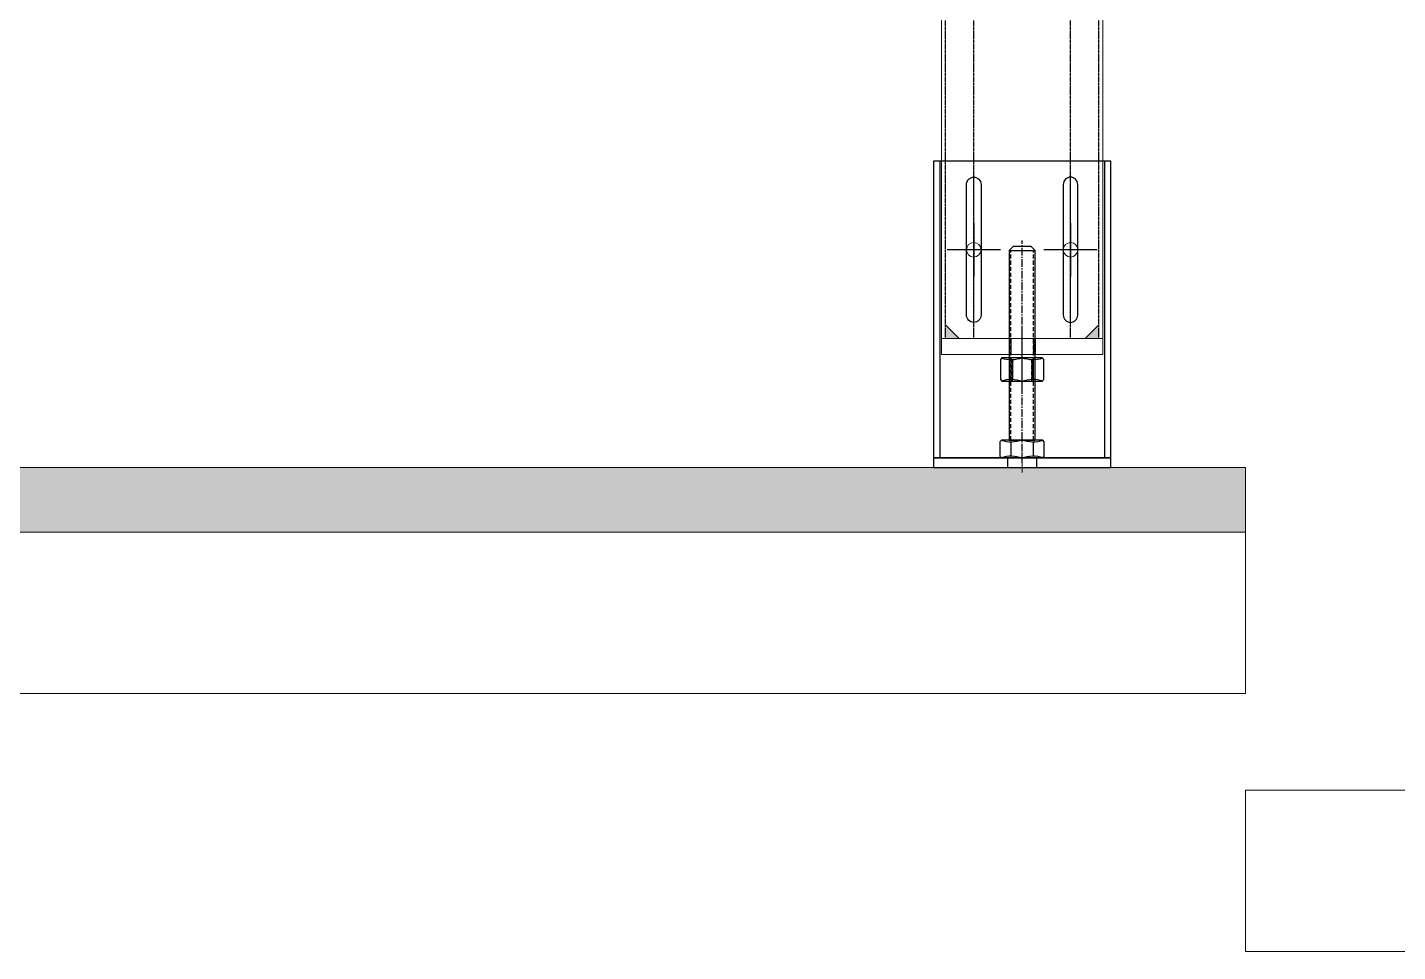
# Model space of a CAD drawing. Header units: millimetres. Extents: x 845401 to 948039, y 511594 to 550263.
# Drawn here: x 896663 to 897513, y 517561 to 518134 of the extents above; entities that cross this region are included whole.
import ezdxf

# ---------------------------------------------------------------- set-up
doc = ezdxf.new("R2010")
doc.units = ezdxf.units.MM
for name, pattern in [('ACAD_ISO02W100', [15, 12, -3]), ('CENTER', [0]), ('CENTER2', [28.575, 19.05, -3.175, 3.175, -3.175]), ('DASHED', [0.75, 0.5, -0.25]), ('HIDDEN', [0.375, 0.25, -0.125])]:
    doc.linetypes.add(name, pattern=pattern)
for name, color, linetype in [('3中心线层', 1, 'CENTER'), ('4虚线层', 6, 'DASHED'), ('5剖面线层', 2, 'Continuous'), ('虚线', 4, 'ACAD_ISO02W100')]:
    doc.layers.add(name, color=color, linetype=linetype)
for name, color, linetype, lineweight in [('A-剖-0.10mm.......SECT-L01', 255, 'Continuous', 18), ('中心线', 1, 'CENTER', 9), ('粗实线', 7, 'Continuous', 30)]:
    doc.layers.add(name, color=color, linetype=linetype, lineweight=lineweight)

# ---------------------------------------------------------------- blocks, each defined once
blk = doc.blocks.new('A$C2E170EB7')
at = {"layer": '中心线'}
for p, q in [((25, 186), (25, 90)), ((85, 186), (85, 90)), ((17.5, 138), (32.5, 138)), ((92.5, 138), (77.5, 138)), ((55, 12), (55, 0))]:
    blk.add_line(p, q, dxfattribs=at)
at = {"layer": '粗实线'}
for p, q in [((4, 193), (4, 9)), ((106, 193), (106, 9))]:
    blk.add_line(p, q, dxfattribs=at)
for points in [[(0, 193), (110, 193), (110, 9), (0, 9)], [(0, 9), (110, 9), (110, 3), (0, 3)]]:
    blk.add_lwpolyline(points, close=True, dxfattribs=at)
for points in [[(25, 183), (25, 183, -0.414214), (29.5, 178.5), (29.5, 97.5, -0.414214), (25, 93), (25, 93, -0.414214), (20.5, 97.5), (20.5, 178.5, -0.414214)], [(85, 183), (85, 183, 0.414214), (80.5, 178.5), (80.5, 97.5, 0.414214), (85, 93), (85, 93, 0.414214), (89.5, 97.5), (89.5, 178.5, 0.414214)]]:
    blk.add_lwpolyline(points, format="xyb", close=True, dxfattribs=at)
at = {"layer": '虚线', "ltscale": 0.5}
for p, q in [((46, 9), (46, 3)), ((64, 9), (64, 3))]:
    blk.add_line(p, q, dxfattribs=at)
blk = doc.blocks.new('ew323')
at = {"color": 2, "linetype": 'HIDDEN', "ltscale": 10}
for p, q in [((-1.46, 60.5), (-1.46, 46)), ((10.54, 60.5), (10.54, 46))]:
    blk.add_line(p, q, dxfattribs=at)
at = {"color": 1, "linetype": 'CENTER2', "ltscale": 0.25}
blk.add_line((4.54, 63.3), (4.54, 41.92), dxfattribs=at)
at = {"color": 2}
for p, q in [((-1.46, 47.25), (-1.46, 59.24)), ((10.54, 47.25), (10.54, 59.24))]:
    blk.add_line(p, q, dxfattribs=at)
blk.add_lwpolyline([(-7.96, 60.5), (17.04, 60.5), (18.04, 59.5), (18.04, 47), (17.04, 46), (-7.96, 46), (-8.96, 47), (-8.96, 59.5)], close=True, dxfattribs=at)
blk.add_lwpolyline([(-2.46, 46), (-2.46, 60.5), (11.54, 60.5), (11.54, 46)], dxfattribs=at)
for centre, start, end in [((-2.26, 78.34), 251.72079, 290.86753), ((11.34, 78.34), 249.13247, 288.27921), ((-2.26, 28.16), 69.13247, 108.27921), ((11.34, 28.16), 71.72079, 110.86753)]:
    blk.add_arc(centre, 19.09, start, end, dxfattribs=at)
blk = doc.blocks.new('A$C7142694E')
at = {"color": 1, "linetype": 'CENTER2', "ltscale": 0.25}
blk.add_line((13.75, 0, 0), (13.75, 137.77, 0), dxfattribs=at)
at = {"color": 2}
for p, q in [((21.75, 131.6, 0), (5.75, 131.6, 0)), ((6.82, 12.87, 0), (6.82, 4.33, 0)), ((20.68, 12.87, 0), (20.68, 4.33, 0))]:
    blk.add_line(p, q, dxfattribs=at)
at = {"color": 2, "linetype": 'HIDDEN', "ltscale": 10}
for p, q in [((6.75, 14.1, 0), (6.75, 131.6, 0)), ((20.75, 14.1, 0), (20.75, 131.6, 0))]:
    blk.add_line(p, q, dxfattribs=at)
at = {"color": 2, "elevation": 0}
for points in [[(21.75, 14.1), (5.75, 14.1), (5.75, 131.6), (8.25, 134.1), (19.25, 134.1), (21.75, 131.6)], [(26.5, 3.1), (1, 3.1), (0, 4.1), (0, 13.1), (1, 14.1), (26.5, 14.1), (27.5, 13.1), (27.5, 4.1)]]:
    blk.add_lwpolyline(points, close=True, dxfattribs=at)
at = {"color": 2}
for centre, start, end in [((6.87, 32.72, 0), 252.01471, 290.27887), ((20.63, 32.72, 0), 249.72113, 287.98529), ((6.87, -15.52, 0), 69.72113, 107.98529), ((20.63, -15.52, 0), 72.01471, 110.27887)]:
    blk.add_arc(centre, 19.85, start, end, dxfattribs=at)
at = {"rotation": 180}
blk.add_blockref('ew323', (18.29, 111.09, 0), dxfattribs=at)
blk = doc.blocks.new('G$C7224CCE4')
at = {"color": 0, "linetype": 'ByBlock', "lineweight": -2}
for name, p in [('A$C2E170EB7', (0, 0)), ('A$C7142694E', (41.25, 5.9, 0))]:
    blk.add_blockref(name, p, dxfattribs=at)
blk = doc.blocks.new('340ZJ')
at = {"linetype": 'ByBlock', "lineweight": -2}
h = blk.add_hatch(color=2, dxfattribs=at)
h.paths.add_polyline_path([(797834.4, 251503.05), (797834.4, 251494.55), (797825.9, 251494.55)])
h.paths.add_polyline_path([(797747.9, 251494.55), (797739.4, 251494.55), (797739.4, 251503.05)])
for p, q in [((797736.9, 251484.55), (797736.9, 251824.93, 6.18)), ((797736.9, 251824.93, 6.18), (797836.9, 251824.93, 6.18)), ((797836.9, 251484.55), (797836.9, 251824.93, 6.18)), ((797736.9, 251494.55), (797836.9, 251494.55)), ((797736.9, 251484.55), (797836.9, 251484.55))]:
    blk.add_line(p, q)
for centre in [(797786.9, 251814.93, 6.18), (797786.9, 251799.93, 6.18), (797786.9, 251754.93, 6.18), (797756.9, 251549.55), (797816.9, 251549.55)]:
    blk.add_circle(centre, 4.5)
at = {"layer": '3中心线层'}
for p, q in [((797786.9, 251807.43, 6.18), (797786.9, 251822.43, 6.18)), ((797794.4, 251814.93, 6.18), (797779.4, 251814.93, 6.18)), ((797786.9, 251792.43, 6.18), (797786.9, 251807.43, 6.18)), ((797794.4, 251799.93, 6.18), (797779.4, 251799.93, 6.18)), ((797786.9, 251747.43, 6.18), (797786.9, 251762.43, 6.18)), ((797794.4, 251754.93, 6.18), (797779.4, 251754.93, 6.18)), ((797756.9, 251566.05), (797756.9, 251533.05)), ((797816.9, 251566.05), (797816.9, 251533.05)), ((797773.4, 251549.55), (797740.4, 251549.55)), ((797833.4, 251549.55), (797800.4, 251549.55)), ((797786.9, 251476.18), (797786.9, 251502.37))]:
    blk.add_line(p, q, dxfattribs=at)
at = {"layer": '4虚线层'}
for p, q in [((797739.4, 251494.55), (797739.4, 251824.93, 6.18)), ((797756.9, 251494.55), (797756.9, 251824.93, 6.18)), ((797816.9, 251494.55), (797816.9, 251824.93, 6.18)), ((797834.4, 251494.55), (797834.4, 251824.93, 6.18)), ((797778.9, 251494.55), (797778.9, 251484.55)), ((797779.9, 251494.55), (797779.9, 251484.55)), ((797793.9, 251494.55), (797793.9, 251484.55)), ((797794.9, 251494.55), (797794.9, 251484.55))]:
    blk.add_line(p, q, dxfattribs=at)
at = {"layer": '5剖面线层'}
for p, q in [((797747.9, 251494.55), (797739.4, 251503.05)), ((797825.9, 251494.55), (797834.4, 251503.05))]:
    blk.add_line(p, q, dxfattribs=at)

msp = doc.modelspace()

# ---------------------------------------------------------------- hatches: boundary and pattern name
at = {"layer": 'A-剖-0.10mm.......SECT-L01'}
h = msp.add_hatch(dxfattribs=at)
h.set_pattern_fill('ANGLE', color=4, scale=4, angle=270)
h.set_pattern_definition([(270, (643124.302, 1248050.61), (27.94, -5e-15), [20.32, -7.62]), (360, (643124.302, 1248050.61), (7e-15, 27.94), [20.32, -7.62])])
h.paths.add_polyline_path([(897418.25, 517860.93), (897418.25, 517820.93), (894362.8, 517820.93), (894362.8, 517860.93)])

# ---------------------------------------------------------------- linework, layer by layer
at = {"layer": 'A-剖-0.10mm.......SECT-L01', "color": 4}
for points in [[(897418.25, 517860.93), (897418.25, 517820.93), (894362.8, 517820.93), (894362.8, 517860.93)], [(897418.25, 517820.93), (897418.25, 517720.93), (894362.8, 517720.93), (894362.8, 517820.93)]]:
    msp.add_lwpolyline(points, close=True, dxfattribs=at)
at = {"layer": 'A-剖-0.10mm.......SECT-L01', "color": 5}
msp.add_lwpolyline([(928061.12, 517560.93), (897418.25, 517560.93), (897418.25, 517660.93), (928061.12, 517660.93)], close=True, dxfattribs=at)

# ---------------------------------------------------------------- block references
at = {"extrusion": (0, 0, -1), "zscale": -1}
msp.add_blockref('G$C7224CCE4', (-897334.76, 517857.93), dxfattribs=at)
at = {"layer": 'A-剖-0.10mm.......SECT-L01'}
msp.add_blockref('340ZJ', (99492.86, 266446.37), dxfattribs=at)

doc.saveas('drawing.dxf')
